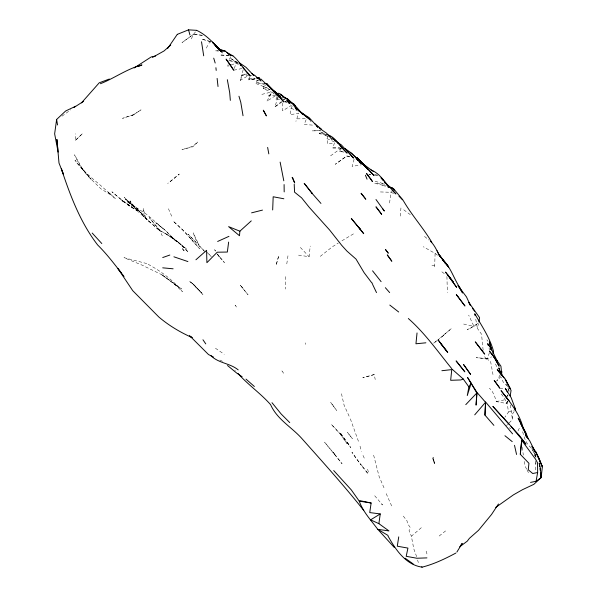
<?xml version="1.0" encoding="UTF-8"?>
<svg xmlns="http://www.w3.org/2000/svg" width="597" height="597" viewBox="0 0 597 597"><rect width="100%" height="100%" fill="white"/><g stroke="black" fill="none" stroke-linecap="round" stroke-linejoin="round"><path stroke-width="0.45" stroke-dasharray="2.98 2.24" d="M507.726 401.102L507.681 406.55L508.487 412.042L504.868 417.266M282.799 103.065L282.65 110.811L291.523 105.311M446.929 276.478L447.354 292.508M434.661 266.881L435.094 253.412L423.288 246.718M535.337 469.936L535.934 462.712M400.244 216.084L400.945 207.972M389.557 202.987L391.244 190.794M298.545 255.15L309.089 256.688L310.224 246.068M286.784 263.911L288.179 254.374M433.235 457.586L434.482 463.668L432.526 458.1L433.235 457.586L434.497 463.66L433.146 458.153L432.526 458.1M292.224 105.975L291.06 108.333L289.985 114.825L298.687 113.131L295.903 121.34M228.076 64.58L227.793 66.23L235.912 63.245L237.076 62.17M483.13 350.17L481.54 334.216L477.428 328.395L478.406 323.91M273.127 92.811L263.21 88.647L263.702 86.655L265.292 84.893M282.284 101.751L275.098 106.766L277.448 97.878L279.15 97.901M243.143 69.834L240.255 80.319L248.218 75.715M354.088 159.25L352.111 166.421L362.118 164.675M234.39 68.439L235.912 63.245L239.151 64.7M492.98 374.558L490.622 361.573L488.495 360.558L487.548 358.648L489.406 352.588M340.991 148.302L332.895 147.937L334.462 142.855L327.611 144.034L326.977 138.623L327.835 136.288M230.718 56.76L228.785 60.461L237.904 63.245M240.255 80.319L242.949 74.304L247.412 73.864M206.42 48.103L208.137 44.305M279.62 99.356L275.911 99.109L277.299 96.08M507.472 401.214L506.39 403.46L496.286 401.609C494.883 396.796 493.316 391.58 489.398 388.162M517.995 430.952L520.241 426.288M507.54 401.169L506.39 403.46L504.659 398.289L501.152 393.833M191.271 38.895L193.615 34.245L196.032 31.141M265.68 85.319L256.247 82.55L257.508 80.095M259.255 80.699L248.845 78.647L250.979 74.67M500.144 374.812L496.741 381.087L500.808 376.565M275.62 95.005L268.71 96.027L270.59 92.975M229.203 55.551L221.017 55.058L222.703 52.327M343.909 152.093L339.492 151.369L341.529 148.265M384.916 184.085L374.618 183.301L385.774 185.988M514.144 411.549L512.383 414.131L512.442 419.579L508.234 423.833M326.141 135.34L319.305 133.601L320.761 131.937L326.395 134.556M506.428 425.661L507.637 424.445M75.438 140.392L82.595 133.489L75.438 140.392L75.431 133.758M268.71 96.027L271.045 93.908L273.583 93.707M505.868 397.192L508.293 395.005M416.654 556.688L413.788 548.83L411.37 536.218L422.131 527.002M170.115 181.772L179.287 174.055L167.69 183.473M275.098 106.766L281.53 101.52M282.247 100.938L284.396 99.184M275.911 99.109L277.448 97.878L279.306 97.908M437.37 340.342L433.4 343.432M320.268 256.367L332.35 246.815L338.275 243.039M439.168 536.031L447.063 529.74M208.943 43.185L210.898 41.641M433.653 343.193L437.295 340.312M61.969 116.184L70.819 109.744M330.589 155.824L341.327 148.011M202.607 35.335L193.831 34.119L182.003 42.596L193.615 34.245M275.277 95.811L266.844 101.326L271.045 93.908L273.784 93.871M353.446 233.882L339.76 242.098M374.237 374.558L362.812 377.729L374.237 374.558L375.229 379.55M487.548 358.648L476.264 357.633L486.451 359.058L491.6 356.864M508.487 412.042L513.614 410.273M261.859 94.371L271.463 92.028M496.286 401.609L505.92 399.535M255.337 78.371L248.471 79.841L256.27 79.088M233.882 70.177L241.815 68.565M431.952 265.792L434.512 265.449M248.845 78.647L254.912 78.177M247.18 74.088L242.949 74.304L241.628 75.513L252.083 75.498M332.895 147.937L340.215 147.578M320.462 130.683L312.194 130.885L320.514 130.698M297.067 118.833L306.507 118.766L304.171 124.445L314.544 125.28M218.569 50.857L215.136 50.849L218.592 50.969M499.779 388.46L504.144 388.483M280.008 97.908L282.568 97.938M280.239 97.923L283.03 97.975M380.416 191.95L390.669 192.271L393.804 193.473M221.017 55.058L228.726 55.372M283.321 99.602L285.172 99.729M339.492 151.369L343.775 151.713M284.702 101.736L286.441 101.886M368.998 174.19L370.841 174.369M374.52 174.742L377.282 175.011M256.247 82.55L264.523 83.505M319.305 133.601L326.589 134.504M228.785 60.461L236.77 61.513M368.924 174.22L370.625 174.458M374.864 175.055L378.259 175.533M284.836 101.371L286.53 101.624M193.831 34.119L202.547 35.514M263.21 88.647L269.963 89.781M349.596 156.466L346.842 155.989L335.298 164.279L346.82 156.011L351.148 157.324M463.66 324.052L473.906 326.32L478.115 323.313L467.264 329.813L473.906 326.32L468.69 315.126M210.04 41.402L201.473 38.992L211.263 41.999M375.088 181.279L384.02 183.824M291.06 108.333L299.075 111.363M284.844 101.766L287.403 102.744M288.254 103.065L290.821 104.035M255.956 83.543L268.523 88.505M382.461 185.07L387.543 187.174M326.977 138.623L335.23 142.265M219.83 360.066L224.039 362.013M509.196 427.825L510.883 428.609M263.702 86.655L270.351 89.759M159.048 230.106L168.242 235.218L179.585 243.263L170.414 235.964L177.018 242.069L165.541 230.464L155.787 222.741L163.011 228.614L147.369 214.883L126.579 201.167L137.929 209.002L125.377 199.234L133.743 206.734L124.28 197.353L133.638 206.674L131.765 204.883L142.847 214.435L133.638 206.674L128.877 201.219L137.094 210.734L159.048 230.106C170.07 235.74 180.488 242.77 188.443 252.367L178.287 242.248L186.697 249.165L175.055 240.091L166.153 234.031M123.027 201.323L137.228 210.875L127.661 204.861L111.938 191.824L125.049 202.943L120.997 199.734L132.392 207.465L120.997 199.734M238.427 63.469L230.151 58.036L237.748 63.192M320.761 131.937L328.35 137.116M215.45 348.245L224.211 354.26M192.159 283.291L188.921 281.015L193.189 284.023L202.95 294.522L192.159 283.291L201.853 293.09L193.189 284.023M441.862 271.829L445.496 274.486M403.744 209.801L411.721 215.718M435.094 253.412L438.049 255.613M424.504 236.434L429.153 240.158M309.962 120.639L311.306 121.758M507.547 386.169L503.502 382.662L500.958 377.065M158.735 229.905L145.698 218.33L136.952 208.584L149.66 222.054L145.802 218.427M234.793 370.341L235.36 370.894M207.293 252.598L211.181 256.464L207.577 252.874M163.541 228.703L172.981 238.24M203.943 250.628L198.062 244.606L205.174 251.897M300.388 247.457L309.089 256.688M240.8 285.769L240.36 285.291L248.039 294.784L240.8 285.769L242.74 287.881M190.921 238.919L182.122 229.449L173.137 221.091L184.137 231.129L199.502 248.591L190.921 238.919L192.846 241.076M531.24 447.922C525.405 443.355 523.808 436.243 522.091 429.482M216.95 253.8L224.412 262.568L217.368 254.359M381.64 503.928L382.513 504.958L373.588 494.42M82.953 169.787L74.998 160.28C84.602 174.182 99.341 182.854 110.743 194.95L100.811 188.727L91.901 179.958C84.102 173.16 78.811 164.115 74.55 154.81L82.953 169.787L91.177 179.309L81.319 167.473M159.742 230.278L149.213 217.562L159.742 230.278L162.265 235.875M486.451 359.058L484.555 356.7L484.182 355.073M403.326 516.106L407.094 521.009L407.326 523.27L410.176 527.405L409.057 530.367L411.37 536.218M486.891 339.842L487.973 341.268M283.65 373.252L281.463 370.297L282.426 371.61M348.685 444.429L339.999 432.526L350.812 447.646L346.827 441.862M386.207 493.644L392.162 507.084M531.718 448.631L535.076 453.593M526.673 469.205L525.375 466.757L523.778 459.712M495.42 363.991L497.95 368.812M527.106 470.026L528.83 473.376M350.357 418.855L358.536 441.579M362.998 455.436L364.715 459.093M168.451 208.756L171.675 216.211M532.621 450.041L535.345 456.638M349.118 416.161L344.103 405.244L341.484 393.751M383.99 487.794L379.065 476.331L373.565 454.884M489.003 347.999L489.533 349.752M426.131 551.106L427.579 556.023M506.525 383.513L508.756 391.311M367.565 469.197L369.006 474.205M417.609 560.038L418.318 562.605M360.036 446.198L361.424 451.466M535.263 454.377L536.367 459.115M535.315 454.123L536.016 457.451M475.764 319.246L477.428 328.395M508.644 388.438L509.219 392.087M305.179 342.857L305.41 344.402M510.323 404.975L512.442 419.579M522.33 447.362L523.3 455.086M534.681 452.698L535.002 456.332M535.397 460.877L535.718 464.518M507.495 394.766L507.562 396.58M285.478 276.62L285.627 289.075M143.258 208.465L143.086 212.823L145.638 218.233L143.258 208.465M278.515 256.561L276.06 265.389L278.538 256.538M197.831 141.989L192.883 146.772L181.958 149.631L191.256 146.78L193.913 145.34L197.831 141.989M445.31 333.648L443.123 335.499L451.384 328.566L445.31 333.648M443.855 335.141L438.094 339.768L443.855 335.141M140.989 109.908L132.056 115.639L140.989 109.908M133.37 114.825L122.534 118.318L133.37 114.825M146.787 263.568L123.997 257.68L141.929 265.075L161.175 274.404L181.481 288.911L161.302 274.314L176.54 285.851L174.518 284.172L182.413 291.649C172.869 279.777 160.16 270.635 146.787 263.568M115.512 198.823L107.938 191.809L115.512 198.823M196.906 243.315L188.227 234.173L196.906 243.315M362.267 466.145L356.416 458.869L351.946 452.198L360.7 464.563L360.319 464.1L368.289 474.048L362.267 466.145M340.723 434.429L331.298 424.333L340.089 433.818L347.17 443.847L340.723 434.429M143.608 216.248L143.355 215.972L144.034 216.726L143.608 216.248M334.671 454.25L324.544 442.123L342.066 463.72L333.201 452.384L334.671 454.25M184.115 250.874L181.734 247.792L184.115 250.874M352.305 438.571L347.409 432.265L352.305 438.571M137.094 210.734L130.139 200.965L137.094 210.734M236.509 307.045L235.121 305.164L236.509 307.045M332.417 404.721L330.648 402.326L336.596 410.415L332.417 404.721M219.345 256.822L217.457 253.986L219.345 256.822M215.599 251.158L214.659 249.74L215.577 251.15M198.935 244.845L195.592 239.196L193.182 232.882L198.935 244.845"/><path stroke-width="0.9" d="M501.853 375.267L500.913 366.177L496.958 360.498L491.488 349.282L487.682 343.611L488.212 345.365M272.672 209.957L273.18 196.764L283.844 198.771M493.898 425.362L484.943 415.102L485.54 402.266L477.025 392.49L476.063 405.132L476.831 392.998L467.548 377.453L476.764 392.125M484.943 415.102L485.6 402.035L512.592 433.87M537.651 472.54L532.718 473.503L528.233 469.757L528.949 463.309L520.3 454.295L521.703 440.31L535.584 459.197L537.546 462.899L537.651 472.54L536.061 481.294L530.539 482.398M239.882 231.188L239.494 235.733L228.599 226.636L239.882 231.188L251.27 220.883M417.034 332.954L415.952 343.782L425.892 342.805M520.3 454.295L521.703 440.31M495.704 507.413L513.465 494.838L522.487 489.697L533.837 484.339L541.143 477.585L542.36 466.772L538.666 457.526L535.763 451.907L531.942 446.235L533.912 450.116M228.636 242.083L227.345 252.046L217.211 252.21L206.898 262.695L206.584 250.337L195.92 259.777M490.771 349.2L491.003 347.394L489.368 341.857L490.622 347.887M75.64 106.259L65.64 110.99L56.618 119.475L54.64 133.832L58.125 152.108L56.909 139.414L58.999 163.048L63.401 174.197L61.327 168.705C70.17 195.398 80.349 222.547 97.699 245.024C107.512 254.718 115.587 265.665 124.042 276.493M371.133 503.01L359.237 501.122C363.036 511.927 371.08 520.285 377.759 529.315L388.968 530.934L378.886 523.651L380.244 513.935L369.737 512.569L371.133 503.01L360.581 500.801L359.237 501.122L351.312 489.913L333.693 470.548M478.936 321.947L479.563 317.634L468.884 302.522L470.436 305.485M398.736 536.875L397.289 546.203L407.923 548.091L406.206 556.314L416.848 558.24L426.937 557.889M510.226 395.811L511.062 390.416L505.286 379.185L497.211 369.67L503.943 377.677L500.928 373.476L498.853 367.909L500.189 372.767M501.256 375.274L501.853 371.677L500.995 373.244M468.899 386.923L467.272 395.542L471.167 383.11L468.899 386.923L463.287 379.058L452.325 369.371M492.943 353.812L493.473 351.126C489.697 337.387 481.667 325.895 474.764 313.761L475.1 315.589M515.024 410.266L515.338 408.863L511.181 397.721L505.316 388.341L507.39 392.057M292.47 177.697L292.134 177.354L294.702 182.951L292.545 177.451M490.473 349.126L491.003 347.394L491.421 350.126M456.862 552.098L462.212 543.389L460.69 545.449M498.473 503.987L491.51 514.51L478.525 530.308L469.376 538.375L467.272 541.151L459.675 546.822M167.675 48.424L177.167 34.514M514.815 407.997L514.562 408.355L515.338 408.863M196.577 30.402L196.637 30.335C206.987 35.133 214.316 43.887 221.815 52.126L212.435 42.238L213.039 42.544M474.712 414.855L485.54 402.266M81.446 102.9L99.244 82.796L109.341 79.02M465.772 404.654L476.831 392.998M170.735 45.051L164.041 50.946L152.489 57.416M536.061 481.294L541.143 477.585L540.419 468.518L539.218 463.003L539.695 466.645M134.138 67.968L151.25 56.916L155.593 56.028M73.767 107.594L83.543 101.348M380.244 513.935L370.595 519.86L378.886 523.651M455.854 553.061C445.123 558.785 433.974 564.143 422.131 567.15C405.759 564.859 395.453 549.509 388.072 536.113L387.901 535.367L377.759 529.315L394.251 547.397M217.644 241.464L228.957 236.345M100.393 83.729C114.602 78.162 127.049 68.759 141.952 64.954L138.586 66.454M177.339 34.335L188.548 29.85L196.637 30.335M162.712 257.553L169.824 255.038M463.287 379.058L460.75 379.953L450.66 380.304L451.772 369.603L441.87 370.715M251.576 212.845L262.486 210.099M257.061 78.006L259.247 77.841L260.993 81.043L254.344 74.983M372.655 283.217L372.132 283.314L364.103 272.665L356.021 259.105L346.969 251.128L341.73 245.374L329.731 230.143L309.231 207.316L301.604 197.831L294.567 192.174L294.209 184.286M276.971 93.438L278.657 93.296L280.799 94.244M256.643 78.043L259.247 77.841M284.276 97.96L285.978 97.983M355.431 157.653L356.954 157.727L367.7 169.182L357.588 158.347L358.901 159.735L350.305 152.563M162.705 267.829L173.115 268.799M264.523 83.505L266.717 83.774L275.344 92.08L273.68 91.311M326.589 134.504C335.798 136.37 340.268 147.563 347.141 153.13L337.499 142.467L333.716 139.243M231.293 55.476L232.845 55.775C239.71 61.409 243.651 69.707 250.262 75.677L242.972 67.759M223.718 50.864L225.502 51.223L230.949 55.655L228.054 53.737M328.708 135.997L330.417 136.429M389.087 186.913L393.498 188.607L402.997 200.152M187.913 261.561L173.914 256.807M219.054 49.088L225.502 51.223M278.971 95.557L280.635 96.341L273.344 90.348L283.903 101.975L275.075 91.595M213.368 356.961L208.532 354.566L189.406 335.514M226.756 52.499L232.845 55.775M290.776 102.259L293.724 103.982L302.709 114.378L300.769 112.378M371.095 169.981C379.214 173.272 384.058 180.57 388.946 187.398L386.677 184.645M319.313 128.198L326.634 133.221L332.148 139.698M361.678 162.951L373.155 171.346M238.196 369.879C229.927 363.051 218.427 363.379 210.681 355.461M299.873 111.661L309.253 117.758L318.029 127.34L316.686 126.221M314.679 123.594L321.671 129.333M190.316 336.342L192.234 337.641C180.249 332.328 168.809 325.507 158.795 316.977L132.735 290.672L117.997 268.657L121.34 272.956M240.024 64.737L241.546 65.767L240.472 64.894M242.128 376.744L236.636 373.021L227.502 365.498M239.173 62.663L245.986 67.312L253.822 75.491L251.882 73.431M421.669 566.829L422.131 567.15M345.141 148.668L353.379 157.959L345.141 148.668L351.872 153.399L360.588 163.309L359.304 161.966M386.625 184.518L394.326 189.973M223.174 51.603L217.942 47.887L219.942 49.648L215.465 45.506M405.117 558.195L413.206 563.971M362.946 164.459L365.842 166.615L374.043 175.622L356.954 157.727L366.133 166.921M287.948 99.908L280.978 94.505L284.075 97.677M389.796 305.067L398.677 311.992M300.589 112.229L310.552 120.087L300.522 111.87L296.134 107.512M430.474 241.218C434.549 245.113 436.87 250.665 439.459 255.628M504.935 435.72L512.226 441.646M408.333 318.514C425.027 333.23 437.832 351.566 451.81 368.737M331.932 137.758L338.268 143.213L337.499 142.467L341.29 144.847L344.596 148.466M508.898 387.341L510.248 388.513L505.286 379.185L505.786 380.916M246.009 379.125L254.382 386.498M290.635 102.662L287.008 98.453L295.082 105.662L293.724 103.982M214.942 45.379L221.017 50.984L212.435 42.238M260.822 78.953L268.254 86.072L266.717 83.774L277.098 95.244L266.717 83.774M237.934 373.401C247.942 384.744 260.658 393.371 270.59 404.647C277.008 419.228 291.142 426.78 301.425 438.049C322.581 461.847 343.969 485.458 363.73 510.42M287.008 98.453L292.955 104.251L296.694 109.676L295.478 108.273M398.968 196.189L402.691 199.868M392.811 190.846L395.945 193.943L381.013 177.772L383.274 180.518M289.746 422.594L281.217 414.049L271.993 402.699M101.803 243.539L92.192 233.054M286.553 100.214L289.649 103.393L287.5 100.333M295.59 107.057L299.478 111.049M356.73 159.28L358.021 160.623M311.649 192.861L312.03 193.279L304.254 183.391L312.03 193.279M510.995 426.407L525.935 444.146L519.457 435.549L492.853 406.393L509.234 424.445M445.116 262.993L448.556 266.896L439.161 254.807L445.116 262.993L438.758 254.203L437.056 250.71M385.341 287.687L389.654 292.582M311.888 193.122L320.955 203.435M460.309 288.635L462.391 292.493M372.558 270.814L381.11 281.665M384.408 181.898L385.543 183.272M448.556 266.896L442.34 259.247C451.101 267.329 453.824 279.187 460.571 288.657M440.422 343.297L447.728 352.417L438.094 339.932L447.519 352.155M509.495 401.341L501.062 390.647C509.875 401.908 519.711 413.706 523.039 427.877L518.181 418.191L526.076 433.138L528.181 438.705M472.443 308.358L474.6 311.209M392.393 187.831L393.99 189.973M505.017 395.632L508.099 399.833M375.983 199.502L384.326 211.017L382.826 208.943M202.958 339.768L205.771 343.894M462.63 293.037L457.966 285.538L466.481 296.933L470.429 305.38M403.385 200.749C411.818 215.308 423.251 227.845 431.803 242.285M535.397 452.354L529.823 440.989L525.464 434.959L526.606 437.303M438.758 254.203L439.885 256.501M372.535 284.262L376.506 292.605M365.431 175.234L367.051 179.19M238.957 96.229L240.763 102.288L243.039 115.743M213.719 58.155L215.181 63.028M188.548 29.85L189.958 34.969M280.127 162.108L283.799 180.816M514.502 445.325L516.562 454.474M534.442 449.966L534.793 451.631M227.33 79.7L229.696 92.662L230.338 100.386M267.635 147.407L268.822 153.892M201.517 41.768L203.696 55.805M56.618 119.475L57.543 124.974M539.942 468.473L540.181 470.294M540.546 473.025L541.143 477.585M217.121 78.408L218.024 86.513M215.913 67.7L216.204 70.431M284.097 184.548L284.187 191.906M365.752 199.144L361.14 193.309L365.752 199.144M360.252 229.263L351.312 218.472L363.722 233.688L359.207 227.972L360.252 229.263M457.28 362.364L456.101 360.894L464.847 371.841L457.28 362.364M457.869 296.552L456.302 294.59L464.973 306.007L457.869 296.552M453.056 281.657L445.578 272.18L453.056 281.657M493.898 356.73L489.368 351.014L497.51 361.633L493.898 356.73L499.047 366.065L493.898 356.73M477.742 345.006L475.272 341.857L484.712 354.118L477.742 345.006M380.364 212.51L375.946 206.801L381.67 214.42L380.364 212.51M388.207 253.076L385.558 249.621L388.207 253.076M370.871 179.152L366.468 173.443L372.461 181.585L370.871 179.152M499.711 388.005L494.256 380.513L499.711 388.005M449.884 277.881L447.81 275.03L456.615 287.314L449.884 277.881M391.378 260.568L387.252 254.874L391.841 261.262L391.378 260.568M230.151 64.774L226.084 59.088L233.725 70.192L230.151 64.774M467.578 370.147L463.526 364.461L470.615 374.431L467.578 370.147M266.344 115.796L263.292 110.169L266.344 115.803M523.621 429.407L520.942 423.803L526.255 434.997L523.621 429.407M540.009 461.19L535.763 451.907L542.36 466.772L540.009 461.19"/></g></svg>
